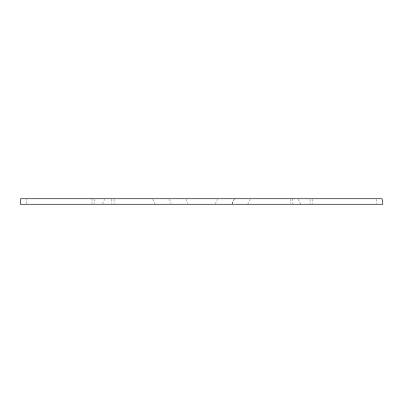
<?xml version="1.0" encoding="UTF-8"?>
<svg xmlns="http://www.w3.org/2000/svg" width="403" height="403" viewBox="0 0 403 403"><rect width="100%" height="100%" fill="white"/><g stroke="black" fill="none" stroke-linecap="round" stroke-linejoin="round"><path stroke-width="0.3" stroke-dasharray="2.02 1.51" d="M26.18 203.641L26.724 199.359M102.528 203.706L104.644 199.294M247.744 204.256L250.122 199.294M215.368 203.706L217.514 199.294M232.057 203.706L234.208 199.294M232.078 203.706L234.355 199.294M298.265 199.294L300.643 204.256M152.787 199.294L155.165 204.256M186.262 199.294L187.717 203.706M169.572 199.294L171.028 203.706M376.195 199.359L376.81 203.641M312.27 199.359L312.27 203.641M310.063 199.359L310.063 203.641M292.432 198.744L292.432 203.641M290.225 199.359L290.225 203.641M114.049 199.359L114.049 203.641M111.848 199.359L111.848 203.641M94.211 199.359L94.211 203.641M92.01 198.744L92.01 203.641"/><path stroke-width="0.6" d="M20.85 198.744L20.15 204.256L382.85 204.256L382.059 198.744L20.85 198.744"/></g></svg>
